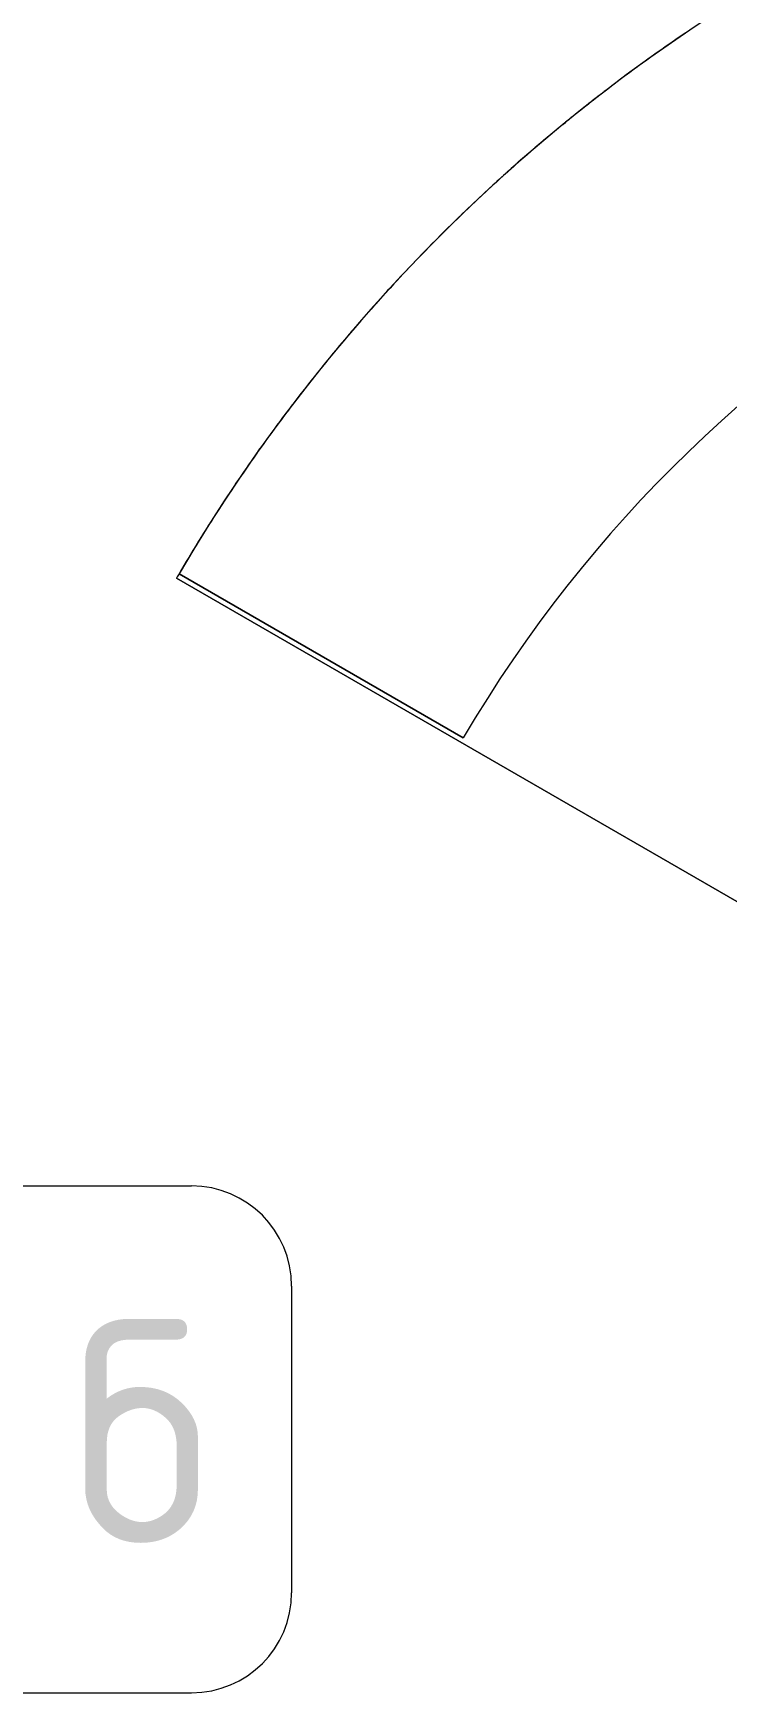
# Model space of a CAD drawing. Header units: millimetres. Extents: x 81494 to 296443, y -8553 to 29000.
# Drawn here: x 101792 to 102416, y 18897 to 20389 of the extents above; entities that cross this region are included whole.
import ezdxf

# ---------------------------------------------------------------- set-up
doc = ezdxf.new("R2010")
doc.units = ezdxf.units.MM
doc.layers.add('I-FURN-1', color=9, linetype='Continuous', lineweight=9, true_color=0x808080)
doc.layers.add('I-FURN-IDEN', color=7, linetype='Continuous', lineweight=9)
doc.styles.add('GOST Common', font='GOST_Common.ttf', dxfattribs={"height": 200})

# ---------------------------------------------------------------- blocks, each defined once
blk = doc.blocks.new('Semeystvo1 - 1_31-26872179-План расстановки мебели и оборудования 1 этажа в осях 23_1-33')
at = {"layer": 'I-FURN-1'}
for p, q in [((-4279.7, 554.4), (-4281.3, 553.1)), ((-4281.3, 553.1), (-4279.7, 554.4)), ((-4279, 554.9), (-4280.1, 554)), ((-4280.1, 554), (-4279, 554.9)), ((-4379.1, 465.5), (-4380.3, 464.4)), ((-4380.3, 464.4), (-4379.1, 465.5)), ((-4470.9, 367.6), (-4472.1, 366.2)), ((-4472.1, 366.2), (-4470.9, 367.6)), ((-4554.4, 260.6), (-4555.3, 259.4)), ((-4555.3, 259.4), (-4554.4, 260.6)), ((-4553.6, 261.9), (-4554.7, 260.2)), ((-4554.7, 260.2), (-4553.6, 261.9)), ((-4553.6, 261.9), (-4554.4, 260.6)), ((-4554.4, 260.6), (-4553.6, 261.9)), ((-4626.5, 149.3), (-4371, 1.8)), ((-4371, 1.8), (-4626.5, 149.3)), ((-4628.8, 145.4), (-3863.8, -296.3)), ((-3863.8, -296.3), (-4628.8, 145.4)), ((-4628.8, 145.4), (-3863.8, -296.3)), ((-3863.8, -296.3), (-4628.8, 145.4))]:
    blk.add_line(p, q, dxfattribs=at)
for radius, start, end in [(1508, 88.407, 149.6185), (1508, 88.407, 149.6185), (1508, 124.1148, 126.9677), (1508, 124.1148, 126.9677), (1508, 124.214, 126.5477), (1508, 124.214, 126.5477), (1213, 88.0195, 149.5257), (1213, 88.0195, 149.5257), (1508, 126.5477, 129.2138), (1508, 126.5477, 129.2138), (1508, 126.9677, 127.6044), (1508, 126.9677, 127.6044), (1508, 127.6044, 129.1707), (1508, 127.6044, 129.1707), (1508, 129.3298, 132.1843), (1508, 129.3298, 132.1843), (1508, 129.272, 131.6758), (1508, 129.272, 131.6758), (1508, 131.6758, 134.3148), (1508, 131.6758, 134.3148), (1508, 132.1843, 134.316), (1508, 132.1843, 134.316), (1508, 134.4452, 137.4661), (1508, 134.4452, 137.4661), (1508, 134.3801, 136.7998), (1508, 134.3801, 136.7998), (1508, 136.7998, 139.4159), (1508, 136.7998, 139.4159), (1508, 137.4661, 139.4163), (1508, 137.4661, 139.4163), (1508, 139.4882, 141.9207), (1508, 139.4882, 141.9207), (1508, 139.56, 141.2522), (1508, 139.56, 141.2522), (1508, 141.2522, 144.5172), (1508, 141.2522, 144.5172), (1508, 141.9207, 144.517), (1508, 141.9207, 144.517), (1508, 144.5963, 147.0394), (1508, 144.5963, 147.0394), (1508, 144.674, 146.6632), (1508, 144.674, 146.6632), (1508, 146.6632, 149.6182), (1508, 146.6632, 149.6182), (1508, 147.0394, 149.6182), (1508, 147.0394, 149.6182), (1508, 149.6182, 149.7904), (1508, 149.6182, 149.7904), (1508, 149.6182, 149.7904), (1508, 149.6182, 149.7904)]:
    blk.add_arc((-3325.6, -613.4), radius, start, end, dxfattribs=at)
blk = doc.blocks.new('Марка_Мебель - В прямоуг_Balcon_Марка-25523697-План расстановки мебели и оборудования 1 этажа в осях 23_1-33')
at = {"layer": 'I-FURN-IDEN'}
for p, q in [((-2.455, 2.278), (2.455, 2.278)), ((-3.355, 1.378), (-3.355, -1.384)), ((3.355, 1.378), (3.355, -1.378)), ((-2.461, -2.278), (2.455, -2.278))]:
    blk.add_line(p, q, dxfattribs=at)
for centre, radius, start, end in [((-2.455, 1.378), 0.9, 90, 180), ((2.455, 1.378), 0.9, 0, 90), ((-2.461, -1.384), 0.893, 180, 270), ((2.455, -1.378), 0.9, 270, 0)]:
    blk.add_arc(centre, radius, start, end, dxfattribs=at)

msp = doc.modelspace()

# ---------------------------------------------------------------- block references
at = {"layer": 'I-FURN-1'}
msp.add_blockref('Semeystvo1 - 1_31-26872179-План расстановки мебели и оборудования 1 этажа в осях 23_1-33', (106550, 19754), dxfattribs=at)
at = {"layer": 'I-FURN-IDEN', "xscale": 99.99999999999993, "yscale": 99.99999999999993, "zscale": 99.99999999999993}
msp.add_blockref('Марка_Мебель - В прямоуг_Balcon_Марка-25523697-План расстановки мебели и оборудования 1 этажа в осях 23_1-33', (101689.2, 19125.2), dxfattribs=at)

# ---------------------------------------------------------------- texts
at = {"layer": 'I-FURN-IDEN', "insert": (101826.5, 19232.2), "char_height": 200, "width": 176.371, "attachment_point": 1, "style": 'GOST Common'}
msp.add_mtext('\\fGOST Common|b0|i0|c204|p34|;б', dxfattribs=at)

doc.saveas('drawing.dxf')
